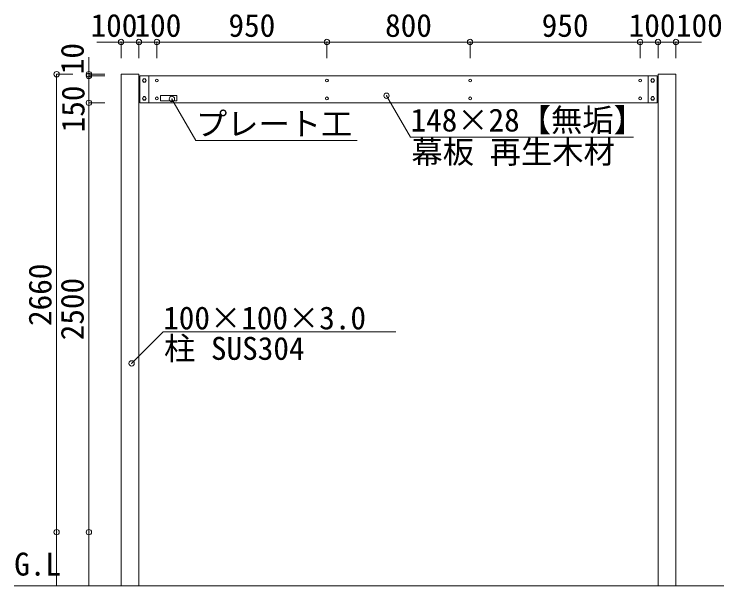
# Model space of a CAD drawing. Units: millimetres on the paper. Extents: x 11 to 285, y 10 to 197.
# Drawn here: x 104.2 to 170.3, y 75.2 to 128.4 of the extents above; entities that cross this region are included whole.
import ezdxf
from ezdxf.enums import TextEntityAlignment as Align

# ---------------------------------------------------------------- set-up
doc = ezdxf.new("R2010")
doc.units = ezdxf.units.MM
doc.header["$PDMODE"] = 32
doc.header["$PDSIZE"] = 0.5
doc.layers.add('寸法', color=1, linetype='Continuous', lineweight=13)
doc.layers.add('本体', color=7, linetype='Continuous', lineweight=13)
doc.styles.add('ＭＳ ゴシック', font='')
doc.styles.get('ＭＳ ゴシック').set_extended_font_data('MS Gothic')

msp = doc.modelspace()

# ---------------------------------------------------------------- linework, layer by layer
at = {"layer": '寸法'}
for p, q in [((111.919, 125.829), (115.837, 125.829)), ((114.17, 125.829), (114.17, 124.329)), ((115.837, 125.829), (117.503, 125.829)), ((115.837, 125.829), (115.837, 124.329)), ((117.503, 125.829), (117.503, 124.329)), ((117.503, 125.829), (133.337, 125.829)), ((133.337, 125.829), (133.337, 124.329)), ((133.337, 125.829), (146.67, 125.829)), ((146.67, 125.829), (146.67, 124.329)), ((146.67, 125.829), (162.503, 125.829)), ((162.503, 125.829), (164.17, 125.829)), ((162.503, 125.829), (162.503, 124.329)), ((164.17, 125.829), (164.17, 124.329)), ((164.17, 125.829), (168.22, 125.829)), ((165.837, 125.829), (165.837, 124.329)), ((111.17, 124.431), (111.17, 122.663)), ((108.17, 75.163), (108.17, 122.829)), ((108.17, 122.829), (109.67, 122.829)), ((111.17, 122.829), (112.67, 122.829)), ((111.17, 122.663), (112.67, 122.663)), ((111.17, 122.663), (111.17, 120.163)), ((121.134, 116.648), (118.899, 120.518)), ((141.12, 116.954), (138.886, 120.824)), ((111.17, 120.163), (112.67, 120.163)), ((111.17, 120.163), (111.17, 75.163)), ((121.134, 116.648), (136.153, 116.648)), ((141.12, 116.954), (161.885, 116.954)), ((118.089, 98.826), (115.152, 95.888)), ((139.761, 98.826), (118.089, 98.826))]:
    msp.add_line(p, q, dxfattribs=at)
for p in [(115.837, 125.829), (133.337, 125.829), (146.67, 125.829), (162.503, 125.829), (164.17, 125.829), (165.837, 125.829), (111.17, 122.663)]:
    msp.add_point(p, dxfattribs=at)
at = {"layer": '本体'}
for p, q in [((114.17, 122.829), (114.17, 75.163)), ((114.17, 122.829), (115.837, 122.829)), ((115.837, 122.829), (115.837, 75.163)), ((115.837, 122.504), (115.92, 122.504)), ((115.92, 122.663), (115.92, 120.163)), ((115.92, 122.663), (116.753, 122.663)), ((116.245, 122.404), (116.154, 122.246)), ((116.154, 122.246), (116.245, 122.088)), ((116.428, 122.404), (116.245, 122.404)), ((116.519, 122.246), (116.428, 122.404)), ((116.428, 122.088), (116.519, 122.246)), ((116.753, 122.663), (116.753, 120.163)), ((116.753, 122.663), (163.253, 122.663)), ((163.253, 122.663), (163.253, 120.163)), ((164.087, 122.663), (163.253, 122.663)), ((163.487, 122.246), (163.579, 122.404)), ((163.579, 122.088), (163.487, 122.246)), ((163.579, 122.404), (163.761, 122.404)), ((163.761, 122.404), (163.853, 122.246)), ((163.853, 122.246), (163.761, 122.088)), ((164.087, 122.663), (164.087, 120.163)), ((164.17, 122.504), (164.087, 122.504)), ((164.17, 122.829), (165.837, 122.829)), ((164.17, 122.829), (164.17, 75.163)), ((165.837, 122.829), (165.837, 75.163)), ((116.245, 122.088), (116.428, 122.088)), ((163.761, 122.088), (163.579, 122.088)), ((115.837, 120.321), (115.92, 120.321)), ((116.245, 120.738), (116.154, 120.579)), ((116.154, 120.579), (116.245, 120.421)), ((116.428, 120.738), (116.245, 120.738)), ((116.245, 120.421), (116.428, 120.421)), ((116.519, 120.579), (116.428, 120.738)), ((116.428, 120.421), (116.519, 120.579)), ((119.348, 120.844), (117.848, 120.844)), ((117.848, 120.844), (117.848, 120.344)), ((117.848, 120.344), (119.348, 120.344)), ((119.348, 120.344), (119.348, 120.844)), ((163.487, 120.579), (163.579, 120.738)), ((163.579, 120.421), (163.487, 120.579)), ((163.579, 120.738), (163.761, 120.738)), ((163.761, 120.421), (163.579, 120.421)), ((163.761, 120.738), (163.853, 120.579)), ((163.853, 120.579), (163.761, 120.421)), ((164.17, 120.321), (164.087, 120.321)), ((115.92, 120.163), (116.753, 120.163)), ((116.753, 120.163), (163.253, 120.163)), ((164.087, 120.163), (163.253, 120.163)), ((104.217, 75.163), (170.295, 75.163))]:
    msp.add_line(p, q, dxfattribs=at)
for centre, radius in [((116.337, 122.246), 0.15), ((117.503, 122.246), 0.133), ((133.337, 122.246), 0.133), ((146.67, 122.246), 0.133), ((162.503, 122.246), 0.133), ((163.67, 122.246), 0.15), ((116.337, 120.579), 0.15), ((117.503, 120.579), 0.133), ((133.337, 120.579), 0.133), ((146.67, 120.579), 0.133), ((162.503, 120.579), 0.133), ((163.67, 120.579), 0.15)]:
    msp.add_circle(centre, radius, dxfattribs=at)
for p in [(114.17, 125.829), (117.503, 125.829), (108.17, 122.829), (111.17, 122.829), (138.886, 120.824), (111.17, 120.163), (118.899, 120.518), (115.152, 95.888), (108.17, 80.163), (111.17, 80.163)]:
    msp.add_point(p, dxfattribs=at)

# ---------------------------------------------------------------- texts
at = {"layer": '寸法', "color": 3, "style": 'ＭＳ ゴシック'}
for s, p in [('100', (111.328, 125.67)), ('100', (115.42, 125.67)), ('950', (124.17, 125.67)), ('800', (138.753, 125.67)), ('950', (153.337, 125.67)), ('100', (161.436, 125.67)), ('100', (165.837, 125.67)), ('148×28【無垢】', (141.12, 116.849)), ('プレート工', (121.134, 116.49)), ('幕板 再生木材', (141.213, 113.883)), ('100×100×3.0', (118.089, 98.416)), ('柱 SUS304', (118.17, 95.576)), ('G.L', (104.217, 75.477))]:
    msp.add_text(s, height=2.136, dxfattribs=at).set_placement(p, align=Align.BOTTOM_LEFT)
for s, p in [('10', (111.33, 122.829)), ('150', (111.405, 117.413)), ('2660', (108.33, 99.371)), ('2500', (111.33, 98.038))]:
    msp.add_text(s, height=2.136, rotation=90, dxfattribs=at).set_placement(p, align=Align.BOTTOM_LEFT)

doc.saveas('drawing.dxf')
